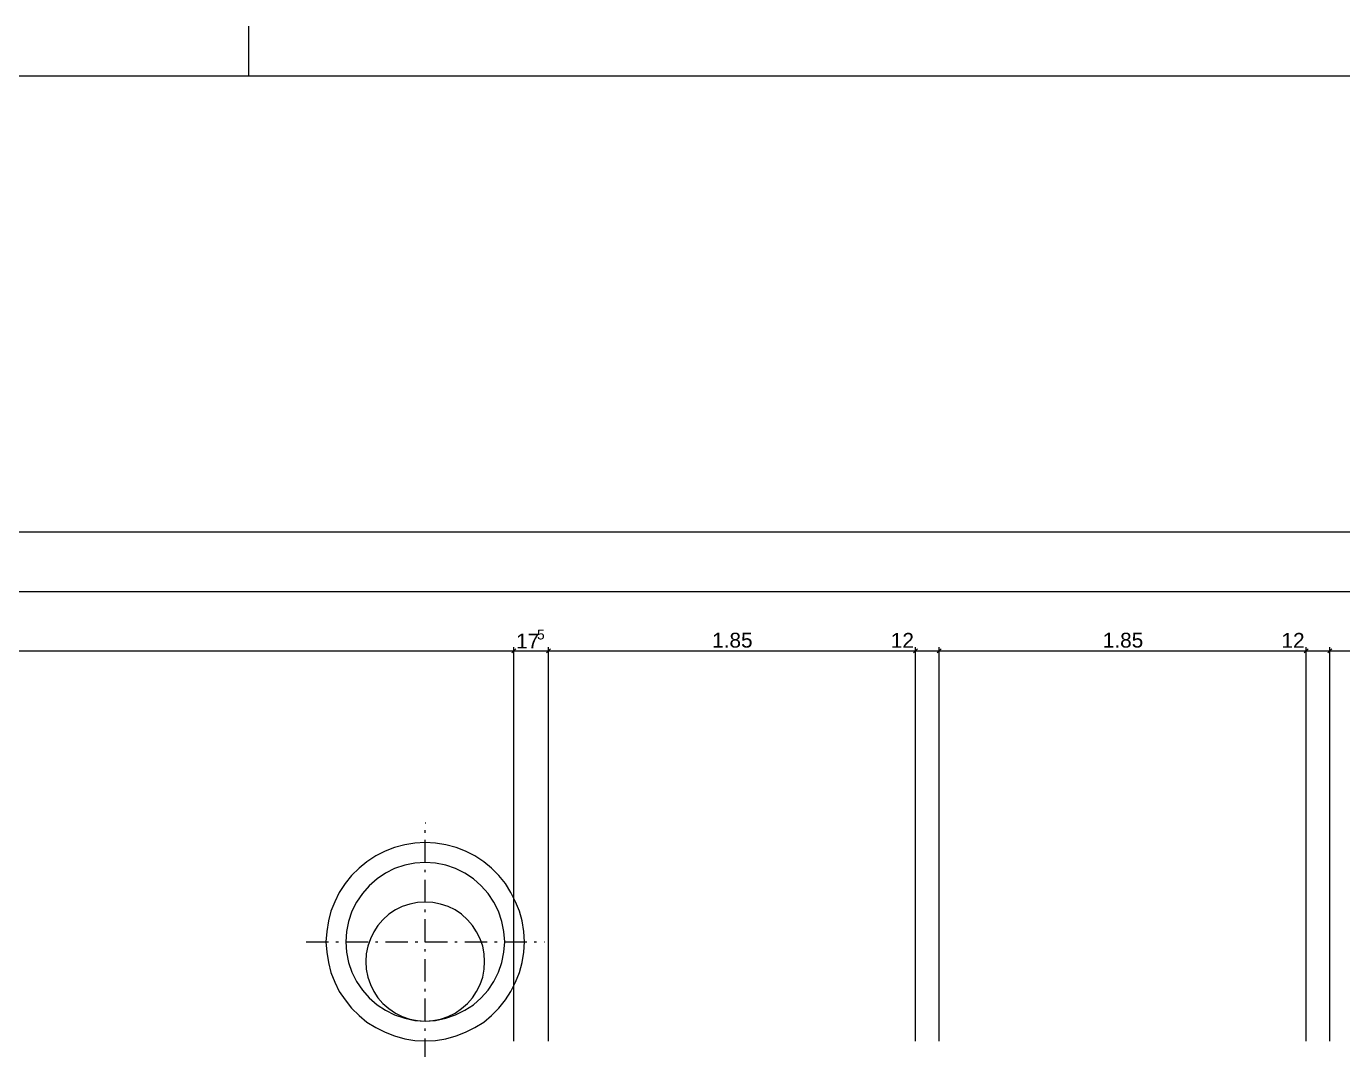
# Model space of a CAD drawing. Extents: x 0 to 1189, y 0 to 841.
# Drawn here: x 116.6 to 249.3, y 737.8 to 841 of the extents above; entities that cross this region are included whole.
import ezdxf

# ---------------------------------------------------------------- set-up
doc = ezdxf.new("R2010")
doc.units = 0
doc.layers.get('0').update_dxf_attribs({"lineweight": 35})
for name, color, linetype, lineweight in [('152.0 Kanalisation', 7, 'Continuous', 25), ('Bemassung', 7, 'Continuous', 25), ('X_Planrahmen', 7, 'Continuous', 25)]:
    doc.layers.add(name, color=color, linetype=linetype, lineweight=lineweight)
doc.styles.get("Standard").update_dxf_attribs({"font": 'arial.ttf'})

# ---------------------------------------------------------------- blocks, each defined once
blk = doc.blocks.new('Blockreferenz-A0SO6TNL06')
at = {"color": 0, "linetype": 'ByBlock', "lineweight": -2, "ltscale": 0.25}
for p, q in [((139, 836), (139, 841)), ((5, 836), (1184, 836))]:
    blk.add_line(p, q, dxfattribs=at)
blk = doc.blocks.new('Referenz-A0SO6TOG06', base_point=(4.4, 96.7))
at = {"layer": '152.0 Kanalisation', "color": 0, "lineweight": 13}
for p, q in [((156.81, 760.66), (156.86, 760.66)), ((156.81, 759.65), (156.81, 759.9)), ((153.72, 758.16), (152.75, 757.78)), ((154.74, 758.42), (153.72, 758.16)), ((155.76, 758.59), (154.74, 758.42)), ((156.81, 758.67), (155.76, 758.59)), ((156.81, 756.64), (156.81, 758.93)), ((157.83, 758.59), (156.81, 758.67)), ((158.89, 758.42), (157.83, 758.59)), ((159.91, 758.16), (158.89, 758.42)), ((160.88, 757.78), (159.91, 758.16)), ((150.93, 756.73), (150.13, 756.09)), ((151.82, 757.32), (150.93, 756.73)), ((152.75, 757.78), (151.82, 757.32)), ((161.81, 757.32), (160.88, 757.78)), ((162.7, 756.73), (161.81, 757.32)), ((163.5, 756.09), (162.7, 756.73)), ((150.13, 756.09), (149.36, 755.33)), ((152.79, 755.58), (151.95, 754.99)), ((153.72, 756.05), (152.79, 755.58)), ((154.74, 756.39), (153.72, 756.05)), ((155.76, 756.6), (154.74, 756.39)), ((156.81, 756.64), (155.76, 756.6)), ((157.83, 756.6), (156.81, 756.64)), ((156.81, 755.67), (156.81, 755.92)), ((158.89, 756.39), (157.83, 756.6)), ((159.86, 756.05), (158.89, 756.39)), ((160.79, 755.58), (159.86, 756.05)), ((161.68, 754.99), (160.79, 755.58)), ((164.22, 755.33), (163.5, 756.09)), ((148.73, 754.52), (148.14, 753.64)), ((149.36, 755.33), (148.73, 754.52)), ((151.14, 754.31), (150.46, 753.51)), ((151.95, 754.99), (151.14, 754.31)), ((156.81, 752.66), (156.81, 754.91)), ((162.45, 754.31), (161.68, 754.99)), ((163.16, 753.51), (162.45, 754.31)), ((164.9, 754.52), (164.22, 755.33)), ((165.45, 753.64), (164.9, 754.52)), ((148.14, 753.64), (147.67, 752.7)), ((150.46, 753.51), (149.87, 752.66)), ((163.72, 752.66), (163.16, 753.51)), ((165.92, 752.7), (165.45, 753.64)), ((147.29, 751.73), (147.04, 750.76)), ((147.67, 752.7), (147.29, 751.73)), ((149.41, 751.73), (149.07, 750.71)), ((149.87, 752.66), (149.41, 751.73)), ((153.13, 751.43), (152.54, 750.88)), ((153.81, 751.86), (153.13, 751.43)), ((154.49, 752.2), (153.81, 751.86)), ((155.25, 752.45), (154.49, 752.2)), ((156.01, 752.62), (155.25, 752.45)), ((156.81, 752.66), (156.01, 752.62)), ((157.58, 752.62), (156.81, 752.66)), ((156.81, 751.65), (156.81, 751.9)), ((158.34, 752.45), (157.58, 752.62)), ((159.1, 752.2), (158.34, 752.45)), ((159.82, 751.86), (159.1, 752.2)), ((160.46, 751.43), (159.82, 751.86)), ((161.05, 750.88), (160.46, 751.43)), ((164.18, 751.73), (163.72, 752.66)), ((164.52, 750.71), (164.18, 751.73)), ((166.3, 751.73), (165.92, 752.7)), ((166.59, 750.76), (166.3, 751.73)), ((147.04, 750.76), (146.87, 749.7)), ((149.07, 750.71), (148.86, 749.7)), ((152.03, 750.29), (151.61, 749.66)), ((152.54, 750.88), (152.03, 750.29)), ((156.81, 748.64), (156.81, 750.93)), ((161.56, 750.29), (161.05, 750.88)), ((161.98, 749.66), (161.56, 750.29)), ((164.73, 749.7), (164.52, 750.71)), ((166.76, 749.7), (166.59, 750.76)), ((146.87, 749.7), (146.78, 748.64)), ((148.86, 749.7), (148.81, 748.64)), ((151.27, 748.94), (151.02, 748.22)), ((151.61, 749.66), (151.27, 748.94)), ((162.36, 748.94), (161.98, 749.66)), ((162.61, 748.22), (162.36, 748.94)), ((164.82, 748.64), (164.73, 749.7)), ((166.81, 748.64), (166.76, 749.7)), ((144.79, 748.64), (147.04, 748.64)), ((146.78, 748.64), (146.87, 747.62)), ((146.87, 747.62), (147.04, 746.57)), ((147.8, 748.64), (148.05, 748.64)), ((148.77, 748.64), (151.06, 748.64)), ((148.81, 748.64), (148.86, 747.62)), ((148.86, 747.62), (149.07, 746.57)), ((150.85, 747.45), (150.8, 746.65)), ((151.02, 748.22), (150.85, 747.45)), ((151.78, 748.64), (152.03, 748.64)), ((152.79, 748.64), (155.04, 748.64)), ((155.8, 748.64), (156.05, 748.64)), ((156.77, 748.64), (159.06, 748.64)), ((156.81, 747.67), (156.81, 747.92)), ((159.78, 748.64), (160.03, 748.64)), ((160.79, 748.64), (163.04, 748.64)), ((162.74, 747.45), (162.61, 748.22)), ((162.78, 746.65), (162.74, 747.45)), ((163.8, 748.64), (164.05, 748.64)), ((164.52, 746.57), (164.73, 747.62)), ((164.73, 747.62), (164.82, 748.64)), ((164.77, 748.64), (167.06, 748.64)), ((166.59, 746.57), (166.76, 747.62)), ((166.76, 747.62), (166.81, 748.64)), ((167.78, 748.64), (168.03, 748.64)), ((168.8, 748.64), (168.84, 748.64)), ((147.04, 746.57), (147.29, 745.55)), ((149.07, 746.57), (149.41, 745.59)), ((150.8, 746.65), (150.85, 745.89)), ((156.81, 744.66), (156.81, 746.9)), ((162.74, 745.89), (162.78, 746.65)), ((164.18, 745.59), (164.52, 746.57)), ((166.3, 745.55), (166.59, 746.57)), ((147.29, 745.55), (147.67, 744.58)), ((149.41, 745.59), (149.87, 744.66)), ((150.85, 745.89), (151.02, 745.08)), ((151.02, 745.08), (151.27, 744.36)), ((162.36, 744.36), (162.61, 745.08)), ((162.61, 745.08), (162.74, 745.89)), ((163.72, 744.66), (164.18, 745.59)), ((165.92, 744.58), (166.3, 745.55)), ((147.67, 744.58), (148.14, 743.64)), ((148.14, 743.64), (148.73, 742.8)), ((149.87, 744.66), (150.46, 743.77)), ((150.46, 743.77), (151.14, 743.01)), ((151.27, 744.36), (151.61, 743.64)), ((151.61, 743.64), (152.03, 743.01)), ((156.81, 743.64), (156.81, 743.9)), ((161.56, 743.01), (161.98, 743.64)), ((161.98, 743.64), (162.36, 744.36)), ((162.45, 743.01), (163.16, 743.77)), ((163.16, 743.77), (163.72, 744.66)), ((164.9, 742.8), (165.45, 743.64)), ((165.45, 743.64), (165.92, 744.58)), ((148.73, 742.8), (149.36, 741.95)), ((151.14, 743.01), (151.95, 742.29)), ((151.95, 742.29), (152.79, 741.74)), ((152.03, 743.01), (152.54, 742.42)), ((152.54, 742.42), (153.13, 741.91)), ((156.81, 740.64), (156.81, 742.92)), ((160.46, 741.91), (161.05, 742.42)), ((160.79, 741.74), (161.68, 742.29)), ((161.05, 742.42), (161.56, 743.01)), ((161.68, 742.29), (162.45, 743.01)), ((164.22, 741.95), (164.9, 742.8)), ((149.36, 741.95), (150.13, 741.23)), ((150.13, 741.23), (150.93, 740.55)), ((152.79, 741.74), (153.72, 741.27)), ((153.13, 741.91), (153.81, 741.44)), ((153.72, 741.27), (154.74, 740.94)), ((153.81, 741.44), (154.49, 741.1)), ((154.49, 741.1), (155.25, 740.85)), ((154.74, 740.94), (155.76, 740.72)), ((155.25, 740.85), (156.01, 740.72)), ((157.58, 740.72), (158.34, 740.85)), ((157.83, 740.72), (158.89, 740.94)), ((158.34, 740.85), (159.1, 741.1)), ((158.89, 740.94), (159.86, 741.27)), ((159.1, 741.1), (159.82, 741.44)), ((159.82, 741.44), (160.46, 741.91)), ((159.86, 741.27), (160.79, 741.74)), ((162.7, 740.55), (163.5, 741.23)), ((163.5, 741.23), (164.22, 741.95)), ((150.93, 740.55), (151.82, 740)), ((151.82, 740), (152.75, 739.54)), ((152.75, 739.54), (153.72, 739.16)), ((155.76, 740.72), (156.81, 740.64)), ((156.01, 740.72), (156.81, 740.64)), ((156.81, 740.64), (157.83, 740.72)), ((156.81, 740.64), (157.58, 740.72)), ((156.81, 739.67), (156.81, 739.92)), ((159.91, 739.16), (160.88, 739.54)), ((160.88, 739.54), (161.81, 740)), ((161.81, 740), (162.7, 740.55)), ((153.72, 739.16), (154.74, 738.86)), ((154.74, 738.86), (155.76, 738.69)), ((155.76, 738.69), (156.81, 738.65)), ((156.81, 736.66), (156.81, 738.9)), ((156.81, 738.65), (157.83, 738.69)), ((157.83, 738.69), (158.89, 738.86)), ((158.89, 738.86), (159.91, 739.16))]:
    blk.add_line(p, q, dxfattribs=at)
at = {"layer": 'Bemassung', "color": 0, "lineweight": 13}
for p, q in [((45.85, 790), (870.85, 790)), ((54.04, 784), (861.04, 784)), ((54.04, 778), (165.74, 778)), ((165.44, 778), (165.74, 778)), ((165.94, 778.2), (165.54, 777.8)), ((165.54, 777.8), (165.94, 778.2)), ((165.74, 738.62), (165.74, 778.38)), ((165.74, 738.62), (165.74, 778.38)), ((165.74, 778), (169.24, 778)), ((165.74, 778), (166.04, 778)), ((168.94, 778), (169.24, 778)), ((169.04, 777.8), (169.44, 778.2)), ((169.44, 778.2), (169.04, 777.8)), ((169.24, 738.62), (169.24, 778.38)), ((169.24, 738.62), (169.24, 778.38)), ((169.24, 778), (169.54, 778)), ((169.24, 778), (206.24, 778)), ((205.94, 778), (206.24, 778)), ((206.44, 778.2), (206.04, 777.8)), ((206.04, 777.8), (206.44, 778.2)), ((206.24, 738.62), (206.24, 778.38)), ((206.24, 738.62), (206.24, 778.38)), ((206.24, 778), (208.64, 778)), ((206.24, 778), (206.54, 778)), ((208.34, 778), (208.64, 778)), ((208.44, 777.8), (208.84, 778.2)), ((208.84, 778.2), (208.44, 777.8)), ((208.64, 738.62), (208.64, 778.38)), ((208.64, 738.62), (208.64, 778.38)), ((208.64, 778), (208.94, 778)), ((208.64, 778), (245.64, 778)), ((245.34, 778), (245.64, 778)), ((245.84, 778.2), (245.44, 777.8)), ((245.44, 777.8), (245.84, 778.2)), ((245.64, 738.62), (245.64, 778.38)), ((245.64, 738.62), (245.64, 778.38)), ((245.64, 778), (248.04, 778)), ((245.64, 778), (245.94, 778)), ((247.74, 778), (248.04, 778)), ((247.84, 777.8), (248.24, 778.2)), ((248.24, 778.2), (247.84, 777.8)), ((248.04, 738.62), (248.04, 778.38)), ((248.04, 738.62), (248.04, 778.38)), ((248.04, 778), (248.34, 778)), ((248.04, 778), (284.04, 778))]:
    blk.add_line(p, q, dxfattribs=at)
at = {"layer": 'Bemassung', "color": 0, "linetype": 'Continuous', "lineweight": 13, "ltscale": 0.13, "attachment_point": 1}
for s, insert, char_height in [('{\\fArial;17}', (165.97, 779.74), 1.5), ('{\\fArial;5}', (168.08, 780.14), 0.99), ('{\\fArial;1.85}', (185.74, 779.83), 1.5), ('{\\fArial;12}', (203.76, 779.81), 1.5), ('{\\fArial;1.85}', (225.14, 779.83), 1.5), ('{\\fArial;12}', (243.16, 779.81), 1.5)]:
    blk.add_mtext(s, dxfattribs=dict(at, insert=insert, char_height=char_height))

msp = doc.modelspace()

# ---------------------------------------------------------------- block references
at = {"color": 8, "lineweight": 25, "ltscale": 0.25, "true_color": 0x808080}
msp.add_blockref('Referenz-A0SO6TOG06', (4.4, 96.7), dxfattribs=at)
at = {"layer": 'X_Planrahmen', "ltscale": 0.25}
msp.add_blockref('Blockreferenz-A0SO6TNL06', (0, 0), dxfattribs=at)

doc.saveas('drawing.dxf')
